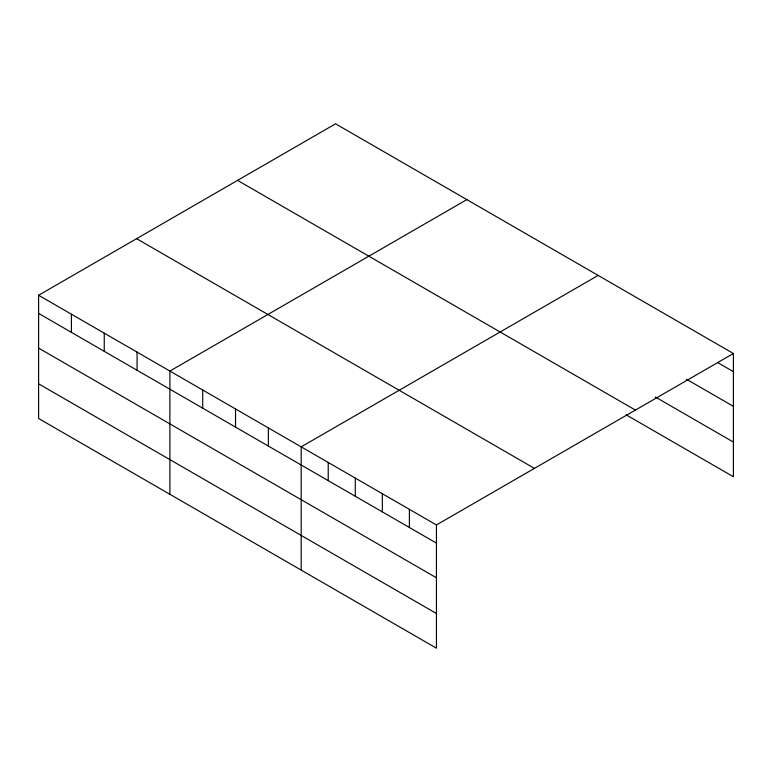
<?xml version="1.0" encoding="UTF-8"?>
<svg xmlns="http://www.w3.org/2000/svg" width="772" height="772" viewBox="0 0 772 772"><rect width="100%" height="100%" fill="white"/><g stroke="black" fill="none" stroke-linecap="round" stroke-linejoin="round"><path stroke-width="1.16" d="M436.441 577.784L436.441 524.95L38.6 295.261L38.6 418.492L436.441 648.191L436.441 577.784L38.6 348.095M626.227 414.863L733.4 476.739L733.4 353.508L335.559 123.809L38.6 295.261M466.848 199.61L169.888 371.062L169.888 494.292M598.136 275.411L301.177 446.853L301.177 570.093M436.441 524.95L733.4 353.508M717.796 362.657L733.4 371.66M686.578 379.303L733.4 406.342M655.36 397.011L733.4 442.067M237.564 180.387L635.404 410.086M136.596 238.683L534.436 468.372M38.6 313.413L436.441 543.112M38.6 383.819L436.441 613.508M409.392 509.337L409.392 527.488M382.333 493.713L382.333 511.875M355.284 478.09L355.284 496.251M328.225 462.476L328.225 480.638M268.357 427.91L268.357 446.062M235.537 408.957L235.537 427.119M202.708 390.005L202.708 408.166M137.069 352.109L137.069 370.27M104.249 333.157L104.249 351.318M71.42 314.204L71.42 332.365"/></g></svg>
